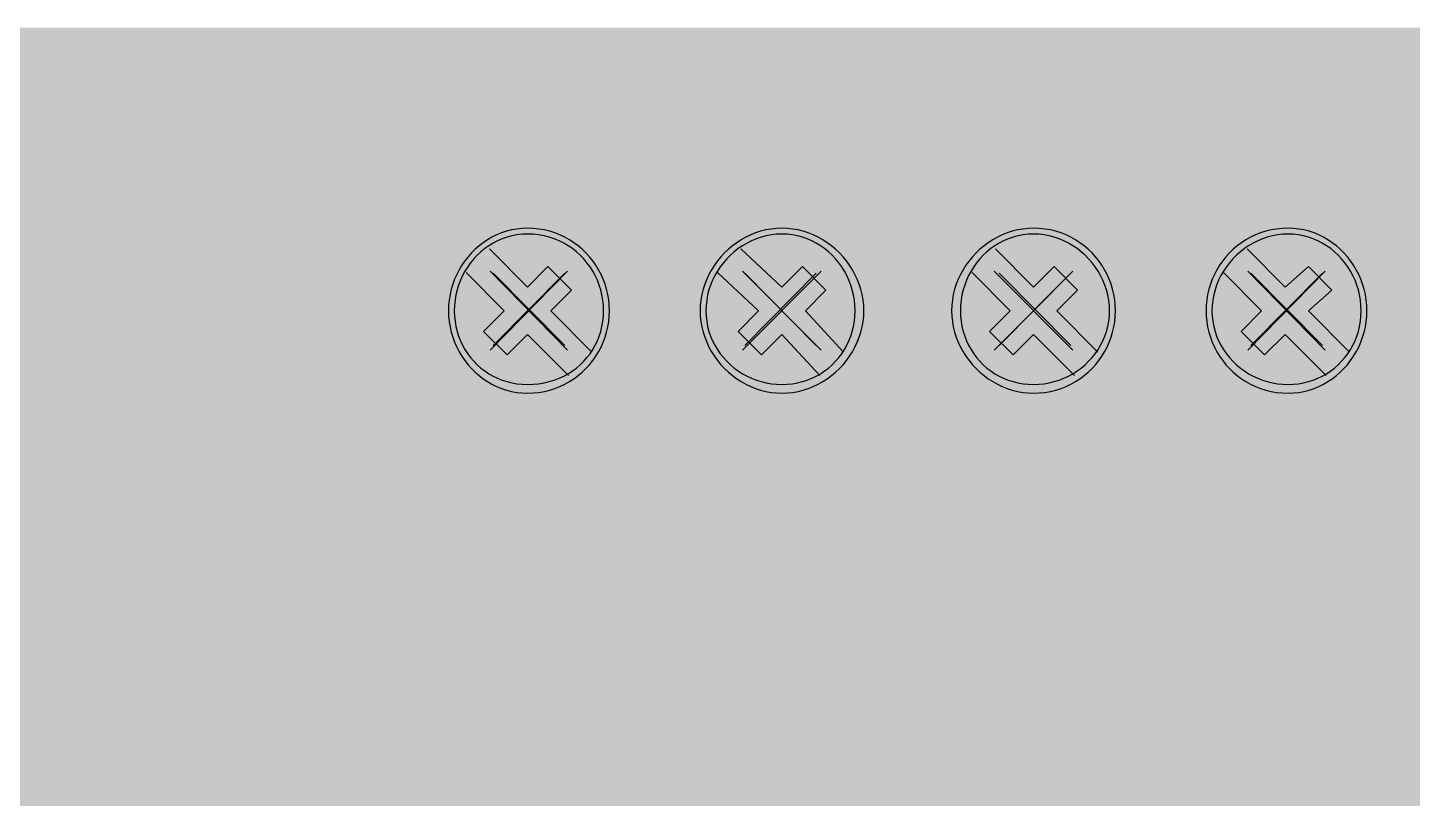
# Model space of a CAD drawing. Header units: millimetres. Extents: x 0 to 966, y -664 to 90.
# Drawn here: x 566.23 to 608.52, y -323.53 to -300 of the extents above; entities that cross this region are included whole.
import ezdxf

# ---------------------------------------------------------------- set-up
doc = ezdxf.new("R2010")
doc.units = ezdxf.units.MM
for name, color, linetype in [('HDL_BODY', 7, 'Continuous'), ('HDL_COLOUR', 7, 'Continuous'), ('HDL_DETAIL', 7, 'Continuous'), ('HDL_PRINT', 7, 'Continuous')]:
    doc.layers.add(name, color=color, linetype=linetype)

# ---------------------------------------------------------------- blocks, each defined once
blk = doc.blocks.new('M_DM06.1_FRONT')
at = {"layer": 'HDL_BODY', "true_color": 0x202126}
blk.add_hatch(color=250, dxfattribs=at).paths.add_polyline_path([(0, 0), (216, 0), (216, 90), (0, 90)])
at = {"layer": 'HDL_BODY', "true_color": 0x2a2a30}
blk.add_hatch(color=250, dxfattribs=at).paths.add_polyline_path([(0.4, 20.52), (215.6, 20.52), (215.6, 68.31), (0.4, 68.31)])
at = {"layer": 'HDL_COLOUR', "true_color": 0x1a332c}
for points in [[(83.999, 81.355), (83.993, 81.523), (83.977, 81.688), (83.95, 81.851), (83.913, 82.011), (83.866, 82.167), (83.809, 82.319), (83.743, 82.466), (83.668, 82.609), (83.584, 82.746), (83.492, 82.877), (83.391, 83.003), (83.284, 83.122), (83.168, 83.233), (83.046, 83.337), (82.916, 83.434), (82.78, 83.522), (82.638, 83.601), (82.49, 83.671), (82.337, 83.732), (82.178, 83.782), (82.014, 83.822), (81.846, 83.851), (81.673, 83.869), (81.496, 83.875), (81.33, 83.869), (81.168, 83.851), (81.008, 83.822), (80.853, 83.782), (80.701, 83.732), (80.555, 83.671), (80.413, 83.601), (80.276, 83.522), (80.145, 83.434), (80.02, 83.337), (79.901, 83.233), (79.788, 83.122), (79.683, 83.003), (79.585, 82.877), (79.494, 82.746), (79.412, 82.609), (79.338, 82.466), (79.273, 82.319), (79.217, 82.167), (79.17, 82.011), (79.133, 81.851), (79.106, 81.688), (79.09, 81.523), (79.084, 81.355), (79.09, 81.187), (79.106, 81.022), (79.133, 80.86), (79.17, 80.7), (79.217, 80.544), (79.273, 80.393), (79.338, 80.245), (79.412, 80.103), (79.494, 79.966), (79.585, 79.834), (79.683, 79.709), (79.788, 79.591), (79.901, 79.479), (80.02, 79.375), (80.145, 79.279), (80.276, 79.191), (80.413, 79.111), (80.555, 79.041), (80.701, 78.981), (80.853, 78.93), (81.008, 78.89), (81.168, 78.861), (81.33, 78.844), (81.496, 78.838), (81.673, 78.844), (81.846, 78.861), (82.014, 78.89), (82.178, 78.93), (82.337, 78.981), (82.49, 79.041), (82.638, 79.111), (82.78, 79.191), (82.916, 79.279), (83.046, 79.375), (83.168, 79.479), (83.284, 79.591), (83.391, 79.709), (83.492, 79.834), (83.584, 79.966), (83.668, 80.103), (83.743, 80.245), (83.809, 80.393), (83.866, 80.544), (83.913, 80.7), (83.95, 80.86), (83.977, 81.022), (83.993, 81.187), (83.999, 81.355)], [(91.772, 81.355), (91.766, 81.523), (91.748, 81.688), (91.719, 81.851), (91.68, 82.011), (91.629, 82.167), (91.569, 82.319), (91.499, 82.466), (91.421, 82.609), (91.333, 82.746), (91.237, 82.877), (91.134, 83.003), (91.023, 83.122), (90.905, 83.233), (90.78, 83.337), (90.649, 83.434), (90.513, 83.522), (90.372, 83.601), (90.225, 83.671), (90.074, 83.732), (89.92, 83.782), (89.761, 83.822), (89.6, 83.851), (89.436, 83.869), (89.269, 83.875), (89.103, 83.869), (88.939, 83.851), (88.777, 83.822), (88.619, 83.782), (88.464, 83.732), (88.314, 83.671), (88.167, 83.601), (88.026, 83.522), (87.889, 83.434), (87.759, 83.337), (87.634, 83.233), (87.516, 83.122), (87.405, 83.003), (87.301, 82.877), (87.206, 82.746), (87.118, 82.609), (87.039, 82.466), (86.97, 82.319), (86.909, 82.167), (86.859, 82.011), (86.819, 81.851), (86.79, 81.688), (86.773, 81.523), (86.767, 81.355), (86.773, 81.187), (86.79, 81.022), (86.819, 80.86), (86.859, 80.7), (86.909, 80.544), (86.97, 80.393), (87.039, 80.245), (87.118, 80.103), (87.206, 79.966), (87.301, 79.834), (87.405, 79.709), (87.516, 79.591), (87.634, 79.479), (87.759, 79.375), (87.889, 79.279), (88.026, 79.191), (88.167, 79.111), (88.314, 79.041), (88.464, 78.981), (88.619, 78.93), (88.777, 78.89), (88.939, 78.861), (89.103, 78.844), (89.269, 78.838), (89.436, 78.844), (89.6, 78.861), (89.761, 78.89), (89.92, 78.93), (90.074, 78.981), (90.225, 79.041), (90.372, 79.111), (90.513, 79.191), (90.649, 79.279), (90.78, 79.375), (90.905, 79.479), (91.023, 79.591), (91.134, 79.709), (91.237, 79.834), (91.333, 79.966), (91.421, 80.103), (91.499, 80.245), (91.569, 80.393), (91.629, 80.544), (91.68, 80.7), (91.719, 80.86), (91.748, 81.022), (91.766, 81.187), (91.772, 81.355)], [(99.455, 81.355), (99.449, 81.523), (99.433, 81.688), (99.406, 81.851), (99.368, 82.011), (99.321, 82.167), (99.265, 82.319), (99.198, 82.466), (99.123, 82.609), (99.04, 82.746), (98.947, 82.877), (98.847, 83.003), (98.739, 83.122), (98.624, 83.233), (98.501, 83.337), (98.372, 83.434), (98.236, 83.522), (98.094, 83.601), (97.946, 83.671), (97.792, 83.732), (97.634, 83.782), (97.47, 83.822), (97.301, 83.851), (97.129, 83.869), (96.952, 83.875), (96.786, 83.869), (96.622, 83.851), (96.46, 83.822), (96.302, 83.782), (96.147, 83.732), (95.996, 83.671), (95.85, 83.601), (95.708, 83.522), (95.572, 83.434), (95.441, 83.337), (95.317, 83.233), (95.199, 83.122), (95.088, 83.003), (94.984, 82.877), (94.888, 82.746), (94.801, 82.609), (94.722, 82.466), (94.652, 82.319), (94.592, 82.167), (94.542, 82.011), (94.502, 81.851), (94.473, 81.688), (94.455, 81.523), (94.449, 81.355), (94.455, 81.187), (94.473, 81.022), (94.502, 80.86), (94.542, 80.7), (94.592, 80.544), (94.652, 80.393), (94.722, 80.245), (94.801, 80.103), (94.888, 79.966), (94.984, 79.834), (95.088, 79.709), (95.199, 79.591), (95.317, 79.479), (95.441, 79.375), (95.572, 79.279), (95.708, 79.191), (95.85, 79.111), (95.996, 79.041), (96.147, 78.981), (96.302, 78.93), (96.46, 78.89), (96.622, 78.861), (96.786, 78.844), (96.952, 78.838), (97.129, 78.844), (97.301, 78.861), (97.47, 78.89), (97.634, 78.93), (97.792, 78.981), (97.946, 79.041), (98.094, 79.111), (98.236, 79.191), (98.372, 79.279), (98.501, 79.375), (98.624, 79.479), (98.739, 79.591), (98.847, 79.709), (98.947, 79.834), (99.04, 79.966), (99.123, 80.103), (99.198, 80.245), (99.265, 80.393), (99.321, 80.544), (99.368, 80.7), (99.406, 80.86), (99.433, 81.022), (99.449, 81.187), (99.455, 81.355)], [(107.137, 81.355), (107.132, 81.523), (107.115, 81.688), (107.088, 81.851), (107.051, 82.011), (107.005, 82.167), (106.949, 82.319), (106.883, 82.466), (106.809, 82.609), (106.727, 82.746), (106.637, 82.877), (106.539, 83.003), (106.433, 83.122), (106.321, 83.233), (106.202, 83.337), (106.077, 83.434), (105.945, 83.522), (105.809, 83.601), (105.667, 83.671), (105.52, 83.732), (105.369, 83.782), (105.213, 83.822), (105.054, 83.851), (104.891, 83.869), (104.725, 83.875), (104.548, 83.869), (104.376, 83.851), (104.207, 83.822), (104.043, 83.782), (103.885, 83.732), (103.731, 83.671), (103.583, 83.601), (103.441, 83.522), (103.305, 83.434), (103.176, 83.337), (103.053, 83.233), (102.938, 83.122), (102.83, 83.003), (102.73, 82.877), (102.637, 82.746), (102.554, 82.609), (102.479, 82.466), (102.413, 82.319), (102.356, 82.167), (102.309, 82.011), (102.271, 81.851), (102.244, 81.688), (102.228, 81.523), (102.222, 81.355), (102.228, 81.187), (102.244, 81.022), (102.271, 80.86), (102.309, 80.7), (102.356, 80.544), (102.413, 80.393), (102.479, 80.245), (102.554, 80.103), (102.637, 79.966), (102.73, 79.834), (102.83, 79.709), (102.938, 79.591), (103.053, 79.479), (103.176, 79.375), (103.305, 79.279), (103.441, 79.191), (103.583, 79.111), (103.731, 79.041), (103.885, 78.981), (104.043, 78.93), (104.207, 78.89), (104.376, 78.861), (104.548, 78.844), (104.725, 78.838), (104.891, 78.844), (105.054, 78.861), (105.213, 78.89), (105.369, 78.93), (105.52, 78.981), (105.667, 79.041), (105.809, 79.111), (105.945, 79.191), (106.077, 79.279), (106.202, 79.375), (106.321, 79.479), (106.433, 79.591), (106.539, 79.709), (106.637, 79.834), (106.727, 79.966), (106.809, 80.103), (106.883, 80.245), (106.949, 80.393), (107.005, 80.544), (107.051, 80.7), (107.088, 80.86), (107.115, 81.022), (107.132, 81.187), (107.137, 81.355)], [(83.821, 81.355), (83.815, 81.518), (83.799, 81.679), (83.772, 81.837), (83.735, 81.991), (83.688, 82.142), (83.631, 82.288), (83.565, 82.43), (83.49, 82.567), (83.407, 82.698), (83.315, 82.823), (83.215, 82.941), (83.107, 83.053), (82.992, 83.157), (82.869, 83.253), (82.74, 83.341), (82.604, 83.421), (82.462, 83.491), (82.314, 83.552), (82.16, 83.602), (82.002, 83.643), (81.838, 83.672), (81.669, 83.69), (81.496, 83.696), (81.335, 83.69), (81.176, 83.672), (81.022, 83.643), (80.872, 83.602), (80.726, 83.552), (80.584, 83.491), (80.449, 83.421), (80.318, 83.341), (80.193, 83.253), (80.075, 83.157), (79.963, 83.053), (79.858, 82.941), (79.761, 82.823), (79.671, 82.698), (79.589, 82.567), (79.515, 82.43), (79.45, 82.288), (79.394, 82.142), (79.347, 81.991), (79.311, 81.837), (79.284, 81.679), (79.268, 81.518), (79.262, 81.355), (79.268, 81.192), (79.284, 81.033), (79.311, 80.877), (79.347, 80.726), (79.394, 80.579), (79.45, 80.437), (79.515, 80.3), (79.589, 80.168), (79.671, 80.043), (79.761, 79.924), (79.858, 79.811), (79.963, 79.705), (80.075, 79.607), (80.193, 79.516), (80.318, 79.434), (80.449, 79.36), (80.584, 79.294), (80.726, 79.238), (80.872, 79.191), (81.022, 79.154), (81.176, 79.127), (81.335, 79.11), (81.496, 79.105), (81.669, 79.11), (81.838, 79.127), (82.002, 79.154), (82.16, 79.191), (82.314, 79.238), (82.462, 79.294), (82.604, 79.36), (82.74, 79.434), (82.869, 79.516), (82.992, 79.607), (83.107, 79.705), (83.215, 79.811), (83.315, 79.924), (83.407, 80.043), (83.49, 80.168), (83.565, 80.3), (83.631, 80.437), (83.688, 80.579), (83.735, 80.726), (83.772, 80.877), (83.799, 81.033), (83.815, 81.192), (83.821, 81.355)], [(91.504, 81.355), (91.498, 81.518), (91.482, 81.679), (91.455, 81.837), (91.418, 81.991), (91.372, 82.142), (91.316, 82.288), (91.251, 82.43), (91.177, 82.567), (91.095, 82.698), (91.005, 82.823), (90.907, 82.941), (90.802, 83.053), (90.691, 83.157), (90.572, 83.253), (90.448, 83.341), (90.317, 83.421), (90.181, 83.491), (90.04, 83.552), (89.894, 83.602), (89.744, 83.643), (89.589, 83.672), (89.431, 83.69), (89.269, 83.696), (89.107, 83.69), (88.948, 83.672), (88.791, 83.643), (88.638, 83.602), (88.488, 83.552), (88.343, 83.491), (88.202, 83.421), (88.067, 83.341), (87.937, 83.253), (87.813, 83.157), (87.695, 83.053), (87.585, 82.941), (87.482, 82.823), (87.386, 82.698), (87.299, 82.567), (87.22, 82.43), (87.15, 82.288), (87.09, 82.142), (87.04, 81.991), (87, 81.837), (86.971, 81.679), (86.954, 81.518), (86.948, 81.355), (86.954, 81.192), (86.971, 81.033), (87, 80.877), (87.04, 80.726), (87.09, 80.579), (87.15, 80.437), (87.22, 80.3), (87.299, 80.168), (87.386, 80.043), (87.482, 79.924), (87.585, 79.811), (87.695, 79.705), (87.813, 79.607), (87.937, 79.516), (88.067, 79.434), (88.202, 79.36), (88.343, 79.294), (88.488, 79.238), (88.638, 79.191), (88.791, 79.154), (88.948, 79.127), (89.107, 79.11), (89.269, 79.105), (89.431, 79.11), (89.589, 79.127), (89.744, 79.154), (89.894, 79.191), (90.04, 79.238), (90.181, 79.294), (90.317, 79.36), (90.448, 79.434), (90.572, 79.516), (90.691, 79.607), (90.802, 79.705), (90.907, 79.811), (91.005, 79.924), (91.095, 80.043), (91.177, 80.168), (91.251, 80.3), (91.316, 80.437), (91.372, 80.579), (91.418, 80.726), (91.455, 80.877), (91.482, 81.033), (91.498, 81.192), (91.504, 81.355)], [(99.274, 81.355), (99.268, 81.518), (99.25, 81.679), (99.221, 81.837), (99.181, 81.991), (99.131, 82.142), (99.071, 82.288), (99.001, 82.43), (98.923, 82.567), (98.835, 82.698), (98.74, 82.823), (98.636, 82.941), (98.526, 83.053), (98.408, 83.157), (98.284, 83.253), (98.155, 83.341), (98.019, 83.421), (97.879, 83.491), (97.733, 83.552), (97.584, 83.602), (97.43, 83.643), (97.274, 83.672), (97.114, 83.69), (96.952, 83.696), (96.79, 83.69), (96.632, 83.672), (96.478, 83.643), (96.327, 83.602), (96.181, 83.552), (96.04, 83.491), (95.904, 83.421), (95.774, 83.341), (95.649, 83.253), (95.531, 83.157), (95.419, 83.053), (95.314, 82.941), (95.216, 82.823), (95.126, 82.698), (95.044, 82.567), (94.971, 82.43), (94.906, 82.288), (94.85, 82.142), (94.803, 81.991), (94.766, 81.837), (94.74, 81.679), (94.723, 81.518), (94.718, 81.355), (94.723, 81.192), (94.74, 81.033), (94.766, 80.877), (94.803, 80.726), (94.85, 80.579), (94.906, 80.437), (94.971, 80.3), (95.044, 80.168), (95.126, 80.043), (95.216, 79.924), (95.314, 79.811), (95.419, 79.705), (95.531, 79.607), (95.649, 79.516), (95.774, 79.434), (95.904, 79.36), (96.04, 79.294), (96.181, 79.238), (96.327, 79.191), (96.478, 79.154), (96.632, 79.127), (96.79, 79.11), (96.952, 79.105), (97.114, 79.11), (97.274, 79.127), (97.43, 79.154), (97.584, 79.191), (97.733, 79.238), (97.879, 79.294), (98.019, 79.36), (98.155, 79.434), (98.284, 79.516), (98.408, 79.607), (98.526, 79.705), (98.636, 79.811), (98.74, 79.924), (98.835, 80.043), (98.923, 80.168), (99.001, 80.3), (99.071, 80.437), (99.131, 80.579), (99.181, 80.726), (99.221, 80.877), (99.25, 81.033), (99.268, 81.192), (99.274, 81.355)], [(106.959, 81.355), (106.954, 81.518), (106.937, 81.679), (106.911, 81.837), (106.874, 81.991), (106.827, 82.142), (106.771, 82.288), (106.706, 82.43), (106.633, 82.567), (106.551, 82.698), (106.461, 82.823), (106.363, 82.941), (106.258, 83.053), (106.146, 83.157), (106.028, 83.253), (105.903, 83.341), (105.773, 83.421), (105.637, 83.491), (105.496, 83.552), (105.35, 83.602), (105.199, 83.643), (105.045, 83.672), (104.887, 83.69), (104.725, 83.696), (104.563, 83.69), (104.403, 83.672), (104.247, 83.643), (104.093, 83.602), (103.944, 83.552), (103.799, 83.491), (103.658, 83.421), (103.522, 83.341), (103.393, 83.253), (103.269, 83.157), (103.151, 83.053), (103.041, 82.941), (102.937, 82.823), (102.842, 82.698), (102.754, 82.567), (102.676, 82.43), (102.606, 82.288), (102.546, 82.142), (102.496, 81.991), (102.456, 81.837), (102.427, 81.679), (102.409, 81.518), (102.403, 81.355), (102.409, 81.192), (102.427, 81.033), (102.456, 80.877), (102.496, 80.726), (102.546, 80.579), (102.606, 80.437), (102.676, 80.3), (102.754, 80.168), (102.842, 80.043), (102.937, 79.924), (103.041, 79.811), (103.151, 79.705), (103.269, 79.607), (103.393, 79.516), (103.522, 79.434), (103.658, 79.36), (103.799, 79.294), (103.944, 79.238), (104.093, 79.191), (104.247, 79.154), (104.403, 79.127), (104.563, 79.11), (104.725, 79.105), (104.887, 79.11), (105.045, 79.127), (105.199, 79.154), (105.35, 79.191), (105.496, 79.238), (105.637, 79.294), (105.773, 79.36), (105.903, 79.434), (106.028, 79.516), (106.146, 79.607), (106.258, 79.705), (106.363, 79.811), (106.461, 79.924), (106.551, 80.043), (106.633, 80.168), (106.706, 80.3), (106.771, 80.437), (106.827, 80.579), (106.874, 80.726), (106.911, 80.877), (106.937, 81.033), (106.954, 81.192), (106.959, 81.355)]]:
    blk.add_hatch(color=250, dxfattribs=at).paths.add_polyline_path(points)
at = {"layer": 'HDL_COLOUR', "true_color": 0x9ea4a8}
for points in [[(83.262, 81.356), (83.247, 81.586), (83.203, 81.813), (83.131, 82.031), (83.031, 82.238), (82.906, 82.43), (82.758, 82.603), (82.589, 82.755), (82.402, 82.883), (82.2, 82.985), (81.987, 83.059), (81.766, 83.104), (81.541, 83.119), (81.317, 83.104), (81.096, 83.059), (80.883, 82.985), (80.681, 82.883), (80.494, 82.755), (80.325, 82.603), (80.177, 82.43), (80.052, 82.238), (79.952, 82.031), (79.88, 81.813), (79.836, 81.586), (79.821, 81.356), (79.836, 81.126), (79.88, 80.9), (79.952, 80.682), (80.052, 80.475), (80.177, 80.283), (80.325, 80.11), (80.494, 79.958), (80.681, 79.829), (80.883, 79.727), (81.096, 79.653), (81.317, 79.608), (81.541, 79.593), (81.766, 79.608), (81.987, 79.653), (82.2, 79.727), (82.402, 79.829), (82.589, 79.958), (82.758, 80.11), (82.906, 80.283), (83.031, 80.475), (83.131, 80.682), (83.203, 80.9), (83.247, 81.126)], [(83.137, 81.4), (83.123, 81.61), (83.083, 81.816), (83.016, 82.015), (82.923, 82.204), (82.807, 82.378), (82.67, 82.537), (82.513, 82.675), (82.339, 82.792), (82.152, 82.885), (81.954, 82.952), (81.75, 82.993), (81.541, 83.007), (81.333, 82.993), (81.129, 82.952), (80.931, 82.885), (80.744, 82.792), (80.57, 82.675), (80.413, 82.537), (80.276, 82.378), (80.16, 82.204), (80.067, 82.015), (80, 81.816), (79.96, 81.61), (79.946, 81.4), (79.96, 81.191), (80, 80.984), (80.067, 80.785), (80.16, 80.597), (80.276, 80.422), (80.413, 80.264), (80.57, 80.126), (80.744, 80.009), (80.931, 79.916), (81.129, 79.848), (81.333, 79.807), (81.541, 79.793), (81.75, 79.807), (81.954, 79.848), (82.152, 79.916), (82.339, 80.009), (82.513, 80.126), (82.67, 80.264), (82.807, 80.422), (82.923, 80.597), (83.016, 80.785), (83.083, 80.984), (83.123, 81.191)], [(91.021, 81.356), (91.006, 81.586), (90.961, 81.813), (90.888, 82.031), (90.786, 82.238), (90.659, 82.43), (90.508, 82.603), (90.336, 82.755), (90.145, 82.883), (89.94, 82.985), (89.723, 83.059), (89.498, 83.104), (89.269, 83.119), (89.041, 83.104), (88.816, 83.059), (88.599, 82.985), (88.393, 82.883), (88.203, 82.755), (88.031, 82.603), (87.88, 82.43), (87.752, 82.238), (87.651, 82.031), (87.577, 81.813), (87.533, 81.586), (87.518, 81.356), (87.533, 81.126), (87.577, 80.9), (87.651, 80.682), (87.752, 80.475), (87.88, 80.283), (88.031, 80.11), (88.203, 79.958), (88.393, 79.829), (88.599, 79.727), (88.816, 79.653), (89.041, 79.608), (89.269, 79.593), (89.498, 79.608), (89.723, 79.653), (89.94, 79.727), (90.145, 79.829), (90.336, 79.958), (90.508, 80.11), (90.659, 80.283), (90.786, 80.475), (90.888, 80.682), (90.961, 80.9), (91.006, 81.126)], [(90.82, 81.4), (90.807, 81.61), (90.766, 81.816), (90.699, 82.015), (90.607, 82.204), (90.491, 82.378), (90.353, 82.537), (90.196, 82.675), (90.023, 82.792), (89.836, 82.885), (89.638, 82.952), (89.434, 82.993), (89.226, 83.007), (89.017, 82.993), (88.813, 82.952), (88.615, 82.885), (88.428, 82.792), (88.255, 82.675), (88.098, 82.537), (87.961, 82.378), (87.845, 82.204), (87.752, 82.015), (87.685, 81.816), (87.645, 81.61), (87.631, 81.4), (87.645, 81.191), (87.685, 80.984), (87.752, 80.785), (87.845, 80.597), (87.961, 80.422), (88.098, 80.264), (88.255, 80.126), (88.428, 80.009), (88.615, 79.916), (88.813, 79.848), (89.017, 79.807), (89.226, 79.793), (89.434, 79.807), (89.638, 79.848), (89.836, 79.916), (90.023, 80.009), (90.196, 80.126), (90.353, 80.264), (90.491, 80.422), (90.607, 80.597), (90.699, 80.785), (90.766, 80.984), (90.807, 81.191)], [(98.704, 81.356), (98.689, 81.586), (98.644, 81.813), (98.57, 82.031), (98.469, 82.238), (98.342, 82.43), (98.191, 82.603), (98.018, 82.755), (97.828, 82.883), (97.622, 82.985), (97.405, 83.059), (97.181, 83.104), (96.952, 83.119), (96.723, 83.104), (96.499, 83.059), (96.282, 82.985), (96.076, 82.883), (95.886, 82.755), (95.713, 82.603), (95.562, 82.43), (95.435, 82.238), (95.334, 82.031), (95.26, 81.813), (95.215, 81.586), (95.2, 81.356), (95.215, 81.126), (95.26, 80.9), (95.334, 80.682), (95.435, 80.475), (95.562, 80.283), (95.713, 80.11), (95.886, 79.958), (96.076, 79.829), (96.282, 79.727), (96.499, 79.653), (96.723, 79.608), (96.952, 79.593), (97.181, 79.608), (97.405, 79.653), (97.622, 79.727), (97.828, 79.829), (98.018, 79.958), (98.191, 80.11), (98.342, 80.283), (98.469, 80.475), (98.57, 80.682), (98.644, 80.9), (98.689, 81.126)], [(98.59, 81.4), (98.577, 81.61), (98.536, 81.816), (98.469, 82.015), (98.377, 82.204), (98.261, 82.378), (98.123, 82.537), (97.966, 82.675), (97.793, 82.792), (97.606, 82.885), (97.408, 82.952), (97.204, 82.993), (96.996, 83.007), (96.788, 82.993), (96.583, 82.952), (96.385, 82.885), (96.198, 82.792), (96.025, 82.675), (95.868, 82.537), (95.731, 82.378), (95.615, 82.204), (95.523, 82.015), (95.455, 81.816), (95.415, 81.61), (95.401, 81.4), (95.415, 81.191), (95.455, 80.984), (95.523, 80.785), (95.615, 80.597), (95.731, 80.422), (95.868, 80.264), (96.025, 80.126), (96.198, 80.009), (96.385, 79.916), (96.583, 79.848), (96.788, 79.807), (96.996, 79.793), (97.204, 79.807), (97.408, 79.848), (97.606, 79.916), (97.793, 80.009), (97.966, 80.126), (98.123, 80.264), (98.261, 80.422), (98.377, 80.597), (98.469, 80.785), (98.536, 80.984), (98.577, 81.191)], [(106.4, 81.356), (106.385, 81.586), (106.341, 81.813), (106.269, 82.031), (106.17, 82.238), (106.045, 82.43), (105.896, 82.603), (105.727, 82.755), (105.54, 82.883), (105.338, 82.985), (105.125, 83.059), (104.904, 83.104), (104.68, 83.119), (104.455, 83.104), (104.235, 83.059), (104.022, 82.985), (103.82, 82.883), (103.633, 82.755), (103.463, 82.603), (103.315, 82.43), (103.19, 82.238), (103.091, 82.031), (103.018, 81.813), (102.974, 81.586), (102.96, 81.356), (102.974, 81.126), (103.018, 80.9), (103.091, 80.682), (103.19, 80.475), (103.315, 80.283), (103.463, 80.11), (103.633, 79.958), (103.82, 79.829), (104.022, 79.727), (104.235, 79.653), (104.455, 79.608), (104.68, 79.593), (104.904, 79.608), (105.125, 79.653), (105.338, 79.727), (105.54, 79.829), (105.727, 79.958), (105.896, 80.11), (106.045, 80.283), (106.17, 80.475), (106.269, 80.682), (106.341, 80.9), (106.385, 81.126)], [(106.276, 81.4), (106.262, 81.61), (106.222, 81.816), (106.155, 82.015), (106.062, 82.204), (105.946, 82.378), (105.809, 82.537), (105.652, 82.675), (105.479, 82.792), (105.292, 82.885), (105.094, 82.952), (104.889, 82.993), (104.681, 83.007), (104.473, 82.993), (104.269, 82.952), (104.071, 82.885), (103.884, 82.792), (103.711, 82.675), (103.554, 82.537), (103.416, 82.378), (103.3, 82.204), (103.208, 82.015), (103.141, 81.816), (103.1, 81.61), (103.087, 81.4), (103.1, 81.191), (103.141, 80.984), (103.208, 80.785), (103.3, 80.597), (103.416, 80.422), (103.554, 80.264), (103.711, 80.126), (103.884, 80.009), (104.071, 79.916), (104.269, 79.848), (104.473, 79.807), (104.681, 79.793), (104.889, 79.807), (105.094, 79.848), (105.292, 79.916), (105.479, 80.009), (105.652, 80.126), (105.809, 80.264), (105.946, 80.422), (106.062, 80.597), (106.155, 80.785), (106.222, 80.984), (106.262, 81.191)]]:
    blk.add_hatch(color=253, dxfattribs=at).paths.add_polyline_path(points)
at = {"layer": 'HDL_PRINT', "true_color": 0xdee1e9}
h = blk.add_hatch(color=254, dxfattribs=at)
h.paths.add_polyline_path([(80.335, 75.237), (81.318, 77.848), (81.674, 77.848), (82.748, 75.237), (82.301, 75.237), (82.033, 76.047), (80.96, 76.047), (80.694, 75.237), (80.335, 75.237)])
h.paths.add_polyline_path([(81.05, 76.317), (81.943, 76.317), (81.674, 77.037), (81.645, 77.097), (81.616, 77.157), (81.589, 77.216), (81.564, 77.276), (81.542, 77.336), (81.523, 77.396), (81.509, 77.456), (81.499, 77.517), (81.496, 77.577), (81.493, 77.517), (81.484, 77.456), (81.47, 77.396), (81.452, 77.336), (81.43, 77.276), (81.405, 77.216), (81.377, 77.157), (81.348, 77.097), (81.318, 77.037), (81.05, 76.317)])
h = blk.add_hatch(color=254, dxfattribs=at)
h.paths.add_polyline_path([(88.286, 75.237), (88.286, 77.848), (89.269, 77.848), (89.336, 77.844), (89.401, 77.834), (89.465, 77.819), (89.525, 77.802), (89.582, 77.786), (89.633, 77.771), (89.678, 77.761), (89.716, 77.757), (89.754, 77.718), (89.793, 77.679), (89.831, 77.641), (89.869, 77.602), (89.907, 77.564), (89.945, 77.525), (89.984, 77.486), (90.014, 77.452), (90.036, 77.417), (90.052, 77.38), (90.063, 77.34), (90.07, 77.296), (90.073, 77.247), (90.074, 77.191), (90.074, 77.128), (90.074, 77.089), (90.072, 77.05), (90.067, 77.011), (90.058, 76.973), (90.041, 76.934), (90.017, 76.896), (89.984, 76.858), (89.98, 76.824), (89.967, 76.79), (89.946, 76.756), (89.916, 76.722), (89.879, 76.688), (89.833, 76.654), (89.778, 76.621), (89.716, 76.588), (89.778, 76.584), (89.834, 76.572), (89.883, 76.554), (89.928, 76.531), (89.968, 76.504), (90.005, 76.474), (90.04, 76.442), (90.074, 76.409), (90.107, 76.371), (90.139, 76.326), (90.169, 76.278), (90.196, 76.228), (90.219, 76.178), (90.237, 76.129), (90.248, 76.085), (90.252, 76.047), (90.248, 75.984), (90.238, 75.928), (90.224, 75.878), (90.207, 75.834), (90.19, 75.793), (90.176, 75.756), (90.166, 75.72), (90.162, 75.686), (90.124, 75.648), (90.088, 75.61), (90.055, 75.572), (90.026, 75.533), (90.004, 75.495), (89.989, 75.457), (89.984, 75.419), (89.945, 75.414), (89.907, 75.401), (89.869, 75.383), (89.831, 75.363), (89.793, 75.346), (89.754, 75.333), (89.716, 75.328), (89.653, 75.324), (89.596, 75.313), (89.543, 75.299), (89.492, 75.282), (89.442, 75.265), (89.389, 75.251), (89.332, 75.24), (89.269, 75.237), (88.286, 75.237)])
h.paths.add_polyline_path([(88.645, 76.767), (89.179, 76.767), (89.251, 76.767), (89.313, 76.767), (89.368, 76.767), (89.415, 76.767), (89.459, 76.767), (89.499, 76.767), (89.538, 76.767), (89.57, 76.772), (89.595, 76.787), (89.616, 76.81), (89.635, 76.838), (89.656, 76.872), (89.682, 76.908), (89.716, 76.946), (89.722, 76.953), (89.739, 76.973), (89.761, 77.003), (89.783, 77.04), (89.799, 77.083), (89.806, 77.128), (89.801, 77.166), (89.788, 77.204), (89.77, 77.243), (89.751, 77.281), (89.734, 77.319), (89.721, 77.357), (89.716, 77.395), (89.677, 77.402), (89.649, 77.419), (89.626, 77.441), (89.603, 77.463), (89.575, 77.48), (89.538, 77.486), (89.499, 77.486), (89.459, 77.486), (89.415, 77.486), (89.368, 77.486), (89.313, 77.486), (89.251, 77.486), (89.179, 77.486), (88.645, 77.486), (88.645, 76.767)])
h.paths.add_polyline_path([(88.645, 75.598), (89.269, 75.598), (89.314, 75.598), (89.359, 75.598), (89.404, 75.598), (89.448, 75.598), (89.493, 75.598), (89.538, 75.598), (89.545, 75.598), (89.564, 75.601), (89.593, 75.609), (89.629, 75.624), (89.671, 75.649), (89.716, 75.686), (89.725, 75.687), (89.747, 75.692), (89.774, 75.706), (89.797, 75.733), (89.806, 75.777), (89.838, 75.816), (89.862, 75.854), (89.877, 75.893), (89.887, 75.931), (89.891, 75.97), (89.893, 76.008), (89.893, 76.047), (89.887, 76.092), (89.871, 76.134), (89.85, 76.171), (89.829, 76.2), (89.813, 76.219), (89.806, 76.226), (89.772, 76.265), (89.746, 76.302), (89.725, 76.336), (89.706, 76.366), (89.685, 76.388), (89.659, 76.403), (89.625, 76.409), (89.588, 76.409), (89.544, 76.409), (89.493, 76.409), (89.437, 76.409), (89.377, 76.409), (89.313, 76.409), (89.246, 76.409), (89.179, 76.409), (88.645, 76.409), (88.645, 75.598)])
blk.add_hatch(color=254, dxfattribs=at).paths.add_polyline_path([(97.757, 76.138), (98.113, 76.047), (98.086, 75.969), (98.059, 75.895), (98.031, 75.826), (98.001, 75.761), (97.969, 75.699), (97.934, 75.639), (97.896, 75.582), (97.854, 75.527), (97.808, 75.473), (97.757, 75.419), (97.679, 75.391), (97.605, 75.365), (97.535, 75.339), (97.467, 75.315), (97.4, 75.293), (97.333, 75.274), (97.264, 75.259), (97.194, 75.247), (97.12, 75.239), (97.042, 75.237), (96.965, 75.237), (96.892, 75.238), (96.823, 75.241), (96.758, 75.248), (96.696, 75.259), (96.637, 75.276), (96.58, 75.299), (96.524, 75.33), (96.47, 75.369), (96.415, 75.419), (96.362, 75.448), (96.309, 75.482), (96.258, 75.52), (96.207, 75.562), (96.159, 75.608), (96.114, 75.657), (96.072, 75.707), (96.033, 75.76), (95.999, 75.814), (95.969, 75.868), (95.945, 75.947), (95.926, 76.021), (95.912, 76.092), (95.9, 76.16), (95.893, 76.228), (95.887, 76.295), (95.884, 76.364), (95.882, 76.435), (95.882, 76.509), (95.882, 76.588), (95.882, 76.666), (95.882, 76.74), (95.884, 76.809), (95.887, 76.874), (95.893, 76.936), (95.9, 76.995), (95.912, 77.053), (95.926, 77.108), (95.945, 77.162), (95.969, 77.216), (96.02, 77.292), (96.067, 77.359), (96.11, 77.418), (96.152, 77.472), (96.192, 77.521), (96.233, 77.567), (96.274, 77.612), (96.318, 77.658), (96.364, 77.705), (96.415, 77.757), (96.472, 77.781), (96.533, 77.801), (96.596, 77.817), (96.662, 77.828), (96.729, 77.836), (96.796, 77.842), (96.861, 77.845), (96.925, 77.847), (96.986, 77.848), (97.042, 77.848), (97.12, 77.845), (97.193, 77.838), (97.262, 77.826), (97.327, 77.81), (97.388, 77.791), (97.447, 77.769), (97.504, 77.745), (97.559, 77.72), (97.613, 77.693), (97.667, 77.666), (97.72, 77.636), (97.772, 77.602), (97.823, 77.561), (97.87, 77.515), (97.913, 77.464), (97.95, 77.407), (97.982, 77.345), (98.005, 77.278), (98.02, 77.206), (98.025, 77.128), (97.757, 77.037), (97.727, 77.097), (97.697, 77.156), (97.667, 77.213), (97.638, 77.268), (97.608, 77.321), (97.578, 77.369), (97.549, 77.414), (97.519, 77.453), (97.489, 77.486), (97.426, 77.516), (97.369, 77.539), (97.316, 77.555), (97.266, 77.566), (97.215, 77.573), (97.162, 77.576), (97.105, 77.577), (97.042, 77.577), (96.975, 77.573), (96.909, 77.562), (96.845, 77.544), (96.784, 77.521), (96.728, 77.493), (96.677, 77.462), (96.633, 77.429), (96.596, 77.395), (96.539, 77.366), (96.488, 77.335), (96.443, 77.303), (96.402, 77.269), (96.365, 77.231), (96.33, 77.19), (96.298, 77.144), (96.268, 77.094), (96.237, 77.037), (96.237, 76.974), (96.237, 76.916), (96.237, 76.863), (96.237, 76.812), (96.237, 76.761), (96.237, 76.708), (96.237, 76.651), (96.237, 76.588), (96.237, 76.509), (96.238, 76.436), (96.24, 76.367), (96.243, 76.301), (96.249, 76.239), (96.257, 76.179), (96.268, 76.122), (96.284, 76.066), (96.303, 76.011), (96.328, 75.956), (96.332, 75.919), (96.344, 75.875), (96.365, 75.827), (96.394, 75.777), (96.432, 75.727), (96.478, 75.679), (96.533, 75.635), (96.596, 75.598), (96.633, 75.594), (96.677, 75.584), (96.728, 75.569), (96.784, 75.552), (96.845, 75.536), (96.909, 75.521), (96.975, 75.511), (97.042, 75.507), (97.109, 75.511), (97.174, 75.522), (97.238, 75.54), (97.298, 75.563), (97.355, 75.591), (97.406, 75.621), (97.451, 75.653), (97.489, 75.686), (97.545, 75.719), (97.594, 75.759), (97.637, 75.803), (97.674, 75.852), (97.704, 75.905), (97.727, 75.96), (97.744, 76.018), (97.754, 76.078), (97.757, 76.138)])
h = blk.add_hatch(color=254, dxfattribs=at)
h.paths.add_polyline_path([(103.652, 75.237), (103.652, 77.848), (104.547, 77.848), (104.614, 77.848), (104.679, 77.846), (104.743, 77.843), (104.803, 77.836), (104.859, 77.826), (104.911, 77.809), (104.956, 77.787), (104.993, 77.757), (105.03, 77.753), (105.074, 77.741), (105.121, 77.723), (105.171, 77.7), (105.221, 77.673), (105.269, 77.643), (105.312, 77.611), (105.349, 77.577), (105.382, 77.544), (105.42, 77.505), (105.459, 77.46), (105.498, 77.412), (105.535, 77.359), (105.568, 77.304), (105.594, 77.247), (105.611, 77.188), (105.618, 77.128), (105.644, 77.068), (105.665, 77.007), (105.681, 76.947), (105.692, 76.887), (105.7, 76.827), (105.705, 76.767), (105.707, 76.707), (105.708, 76.647), (105.708, 76.588), (105.708, 76.528), (105.708, 76.468), (105.708, 76.408), (105.708, 76.348), (105.708, 76.287), (105.708, 76.227), (105.708, 76.167), (105.708, 76.107), (105.708, 76.047), (105.674, 75.984), (105.642, 75.928), (105.612, 75.878), (105.585, 75.834), (105.563, 75.793), (105.545, 75.756), (105.534, 75.72), (105.53, 75.686), (105.491, 75.648), (105.453, 75.61), (105.414, 75.572), (105.376, 75.533), (105.337, 75.495), (105.299, 75.457), (105.262, 75.419), (105.223, 75.414), (105.184, 75.401), (105.146, 75.383), (105.107, 75.363), (105.069, 75.346), (105.031, 75.333), (104.993, 75.328), (104.93, 75.324), (104.874, 75.313), (104.821, 75.299), (104.77, 75.282), (104.72, 75.265), (104.667, 75.251), (104.61, 75.24), (104.547, 75.237), (103.652, 75.237)])
h.paths.add_polyline_path([(104.01, 75.598), (104.547, 75.598), (104.618, 75.598), (104.68, 75.598), (104.734, 75.598), (104.782, 75.598), (104.825, 75.598), (104.865, 75.598), (104.903, 75.598), (104.942, 75.631), (104.98, 75.656), (105.018, 75.677), (105.056, 75.696), (105.094, 75.717), (105.133, 75.743), (105.171, 75.777), (105.205, 75.816), (105.231, 75.854), (105.252, 75.893), (105.271, 75.931), (105.292, 75.97), (105.317, 76.008), (105.349, 76.047), (105.349, 76.107), (105.349, 76.167), (105.349, 76.227), (105.349, 76.287), (105.349, 76.348), (105.349, 76.408), (105.349, 76.468), (105.349, 76.528), (105.349, 76.588), (105.349, 76.666), (105.348, 76.74), (105.347, 76.809), (105.344, 76.874), (105.338, 76.936), (105.33, 76.995), (105.319, 77.053), (105.304, 77.108), (105.285, 77.162), (105.262, 77.216), (105.228, 77.25), (105.193, 77.284), (105.155, 77.318), (105.115, 77.351), (105.071, 77.385), (105.021, 77.419), (104.966, 77.452), (104.903, 77.486), (104.865, 77.486), (104.825, 77.486), (104.782, 77.486), (104.734, 77.486), (104.68, 77.486), (104.618, 77.486), (104.547, 77.486), (104.01, 77.486), (104.01, 75.598)])
at = {"layer": 'HDL_DETAIL', "color": 251, "true_color": 0x52555c}
for points in [[(83.999, 81.355), (83.993, 81.523), (83.977, 81.688), (83.95, 81.851), (83.913, 82.011), (83.866, 82.167), (83.809, 82.319), (83.743, 82.466), (83.668, 82.609), (83.584, 82.746), (83.492, 82.877), (83.391, 83.003), (83.284, 83.122), (83.168, 83.233), (83.046, 83.337), (82.916, 83.434), (82.78, 83.522), (82.638, 83.601), (82.49, 83.671), (82.337, 83.732), (82.178, 83.782), (82.014, 83.822), (81.846, 83.851), (81.673, 83.869), (81.496, 83.875), (81.33, 83.869), (81.168, 83.851), (81.008, 83.822), (80.853, 83.782), (80.701, 83.732), (80.555, 83.671), (80.413, 83.601), (80.276, 83.522), (80.145, 83.434), (80.02, 83.337), (79.901, 83.233), (79.788, 83.122), (79.683, 83.003), (79.585, 82.877), (79.494, 82.746), (79.412, 82.609), (79.338, 82.466), (79.273, 82.319), (79.217, 82.167), (79.17, 82.011), (79.133, 81.851), (79.106, 81.688), (79.09, 81.523), (79.084, 81.355), (79.09, 81.187), (79.106, 81.022), (79.133, 80.86), (79.17, 80.7), (79.217, 80.544), (79.273, 80.393), (79.338, 80.245), (79.412, 80.103), (79.494, 79.966), (79.585, 79.834), (79.683, 79.709), (79.788, 79.591), (79.901, 79.479), (80.02, 79.375), (80.145, 79.279), (80.276, 79.191), (80.413, 79.111), (80.555, 79.041), (80.701, 78.981), (80.853, 78.93), (81.008, 78.89), (81.168, 78.861), (81.33, 78.844), (81.496, 78.838), (81.673, 78.844), (81.846, 78.861), (82.014, 78.89), (82.178, 78.93), (82.337, 78.981), (82.49, 79.041), (82.638, 79.111), (82.78, 79.191), (82.916, 79.279), (83.046, 79.375), (83.168, 79.479), (83.284, 79.591), (83.391, 79.709), (83.492, 79.834), (83.584, 79.966), (83.668, 80.103), (83.743, 80.245), (83.809, 80.393), (83.866, 80.544), (83.913, 80.7), (83.95, 80.86), (83.977, 81.022), (83.993, 81.187), (83.999, 81.355)], [(91.772, 81.355), (91.766, 81.523), (91.748, 81.688), (91.719, 81.851), (91.68, 82.011), (91.629, 82.167), (91.569, 82.319), (91.499, 82.466), (91.421, 82.609), (91.333, 82.746), (91.237, 82.877), (91.134, 83.003), (91.023, 83.122), (90.905, 83.233), (90.78, 83.337), (90.649, 83.434), (90.513, 83.522), (90.372, 83.601), (90.225, 83.671), (90.074, 83.732), (89.92, 83.782), (89.761, 83.822), (89.6, 83.851), (89.436, 83.869), (89.269, 83.875), (89.103, 83.869), (88.939, 83.851), (88.777, 83.822), (88.619, 83.782), (88.464, 83.732), (88.314, 83.671), (88.167, 83.601), (88.026, 83.522), (87.889, 83.434), (87.759, 83.337), (87.634, 83.233), (87.516, 83.122), (87.405, 83.003), (87.301, 82.877), (87.206, 82.746), (87.118, 82.609), (87.039, 82.466), (86.97, 82.319), (86.909, 82.167), (86.859, 82.011), (86.819, 81.851), (86.79, 81.688), (86.773, 81.523), (86.767, 81.355), (86.773, 81.187), (86.79, 81.022), (86.819, 80.86), (86.859, 80.7), (86.909, 80.544), (86.97, 80.393), (87.039, 80.245), (87.118, 80.103), (87.206, 79.966), (87.301, 79.834), (87.405, 79.709), (87.516, 79.591), (87.634, 79.479), (87.759, 79.375), (87.889, 79.279), (88.026, 79.191), (88.167, 79.111), (88.314, 79.041), (88.464, 78.981), (88.619, 78.93), (88.777, 78.89), (88.939, 78.861), (89.103, 78.844), (89.269, 78.838), (89.436, 78.844), (89.6, 78.861), (89.761, 78.89), (89.92, 78.93), (90.074, 78.981), (90.225, 79.041), (90.372, 79.111), (90.513, 79.191), (90.649, 79.279), (90.78, 79.375), (90.905, 79.479), (91.023, 79.591), (91.134, 79.709), (91.237, 79.834), (91.333, 79.966), (91.421, 80.103), (91.499, 80.245), (91.569, 80.393), (91.629, 80.544), (91.68, 80.7), (91.719, 80.86), (91.748, 81.022), (91.766, 81.187), (91.772, 81.355)], [(99.455, 81.355), (99.449, 81.523), (99.433, 81.688), (99.406, 81.851), (99.368, 82.011), (99.321, 82.167), (99.265, 82.319), (99.198, 82.466), (99.123, 82.609), (99.04, 82.746), (98.947, 82.877), (98.847, 83.003), (98.739, 83.122), (98.624, 83.233), (98.501, 83.337), (98.372, 83.434), (98.236, 83.522), (98.094, 83.601), (97.946, 83.671), (97.792, 83.732), (97.634, 83.782), (97.47, 83.822), (97.301, 83.851), (97.129, 83.869), (96.952, 83.875), (96.786, 83.869), (96.622, 83.851), (96.46, 83.822), (96.302, 83.782), (96.147, 83.732), (95.996, 83.671), (95.85, 83.601), (95.708, 83.522), (95.572, 83.434), (95.441, 83.337), (95.317, 83.233), (95.199, 83.122), (95.088, 83.003), (94.984, 82.877), (94.888, 82.746), (94.801, 82.609), (94.722, 82.466), (94.652, 82.319), (94.592, 82.167), (94.542, 82.011), (94.502, 81.851), (94.473, 81.688), (94.455, 81.523), (94.449, 81.355), (94.455, 81.187), (94.473, 81.022), (94.502, 80.86), (94.542, 80.7), (94.592, 80.544), (94.652, 80.393), (94.722, 80.245), (94.801, 80.103), (94.888, 79.966), (94.984, 79.834), (95.088, 79.709), (95.199, 79.591), (95.317, 79.479), (95.441, 79.375), (95.572, 79.279), (95.708, 79.191), (95.85, 79.111), (95.996, 79.041), (96.147, 78.981), (96.302, 78.93), (96.46, 78.89), (96.622, 78.861), (96.786, 78.844), (96.952, 78.838), (97.129, 78.844), (97.301, 78.861), (97.47, 78.89), (97.634, 78.93), (97.792, 78.981), (97.946, 79.041), (98.094, 79.111), (98.236, 79.191), (98.372, 79.279), (98.501, 79.375), (98.624, 79.479), (98.739, 79.591), (98.847, 79.709), (98.947, 79.834), (99.04, 79.966), (99.123, 80.103), (99.198, 80.245), (99.265, 80.393), (99.321, 80.544), (99.368, 80.7), (99.406, 80.86), (99.433, 81.022), (99.449, 81.187), (99.455, 81.355)], [(107.137, 81.355), (107.132, 81.523), (107.115, 81.688), (107.088, 81.851), (107.051, 82.011), (107.005, 82.167), (106.949, 82.319), (106.883, 82.466), (106.809, 82.609), (106.727, 82.746), (106.637, 82.877), (106.539, 83.003), (106.433, 83.122), (106.321, 83.233), (106.202, 83.337), (106.077, 83.434), (105.945, 83.522), (105.809, 83.601), (105.667, 83.671), (105.52, 83.732), (105.369, 83.782), (105.213, 83.822), (105.054, 83.851), (104.891, 83.869), (104.725, 83.875), (104.548, 83.869), (104.376, 83.851), (104.207, 83.822), (104.043, 83.782), (103.885, 83.732), (103.731, 83.671), (103.583, 83.601), (103.441, 83.522), (103.305, 83.434), (103.176, 83.337), (103.053, 83.233), (102.938, 83.122), (102.83, 83.003), (102.73, 82.877), (102.637, 82.746), (102.554, 82.609), (102.479, 82.466), (102.413, 82.319), (102.356, 82.167), (102.309, 82.011), (102.271, 81.851), (102.244, 81.688), (102.228, 81.523), (102.222, 81.355), (102.228, 81.187), (102.244, 81.022), (102.271, 80.86), (102.309, 80.7), (102.356, 80.544), (102.413, 80.393), (102.479, 80.245), (102.554, 80.103), (102.637, 79.966), (102.73, 79.834), (102.83, 79.709), (102.938, 79.591), (103.053, 79.479), (103.176, 79.375), (103.305, 79.279), (103.441, 79.191), (103.583, 79.111), (103.731, 79.041), (103.885, 78.981), (104.043, 78.93), (104.207, 78.89), (104.376, 78.861), (104.548, 78.844), (104.725, 78.838), (104.891, 78.844), (105.054, 78.861), (105.213, 78.89), (105.369, 78.93), (105.52, 78.981), (105.667, 79.041), (105.809, 79.111), (105.945, 79.191), (106.077, 79.279), (106.202, 79.375), (106.321, 79.479), (106.433, 79.591), (106.539, 79.709), (106.637, 79.834), (106.727, 79.966), (106.809, 80.103), (106.883, 80.245), (106.949, 80.393), (107.005, 80.544), (107.051, 80.7), (107.088, 80.86), (107.115, 81.022), (107.132, 81.187), (107.137, 81.355)], [(83.821, 81.355), (83.815, 81.518), (83.799, 81.679), (83.772, 81.837), (83.735, 81.991), (83.688, 82.142), (83.631, 82.288), (83.565, 82.43), (83.49, 82.567), (83.407, 82.698), (83.315, 82.823), (83.215, 82.941), (83.107, 83.053), (82.992, 83.157), (82.869, 83.253), (82.74, 83.341), (82.604, 83.421), (82.462, 83.491), (82.314, 83.552), (82.16, 83.602), (82.002, 83.643), (81.838, 83.672), (81.669, 83.69), (81.496, 83.696), (81.335, 83.69), (81.176, 83.672), (81.022, 83.643), (80.872, 83.602), (80.726, 83.552), (80.584, 83.491), (80.449, 83.421), (80.318, 83.341), (80.193, 83.253), (80.075, 83.157), (79.963, 83.053), (79.858, 82.941), (79.761, 82.823), (79.671, 82.698), (79.589, 82.567), (79.515, 82.43), (79.45, 82.288), (79.394, 82.142), (79.347, 81.991), (79.311, 81.837), (79.284, 81.679), (79.268, 81.518), (79.262, 81.355), (79.268, 81.192), (79.284, 81.033), (79.311, 80.877), (79.347, 80.726), (79.394, 80.579), (79.45, 80.437), (79.515, 80.3), (79.589, 80.168), (79.671, 80.043), (79.761, 79.924), (79.858, 79.811), (79.963, 79.705), (80.075, 79.607), (80.193, 79.516), (80.318, 79.434), (80.449, 79.36), (80.584, 79.294), (80.726, 79.238), (80.872, 79.191), (81.022, 79.154), (81.176, 79.127), (81.335, 79.11), (81.496, 79.105), (81.669, 79.11), (81.838, 79.127), (82.002, 79.154), (82.16, 79.191), (82.314, 79.238), (82.462, 79.294), (82.604, 79.36), (82.74, 79.434), (82.869, 79.516), (82.992, 79.607), (83.107, 79.705), (83.215, 79.811), (83.315, 79.924), (83.407, 80.043), (83.49, 80.168), (83.565, 80.3), (83.631, 80.437), (83.688, 80.579), (83.735, 80.726), (83.772, 80.877), (83.799, 81.033), (83.815, 81.192), (83.821, 81.355)], [(91.504, 81.355), (91.498, 81.518), (91.482, 81.679), (91.455, 81.837), (91.418, 81.991), (91.372, 82.142), (91.316, 82.288), (91.251, 82.43), (91.177, 82.567), (91.095, 82.698), (91.005, 82.823), (90.907, 82.941), (90.802, 83.053), (90.691, 83.157), (90.572, 83.253), (90.448, 83.341), (90.317, 83.421), (90.181, 83.491), (90.04, 83.552), (89.894, 83.602), (89.744, 83.643), (89.589, 83.672), (89.431, 83.69), (89.269, 83.696), (89.107, 83.69), (88.948, 83.672), (88.791, 83.643), (88.638, 83.602), (88.488, 83.552), (88.343, 83.491), (88.202, 83.421), (88.067, 83.341), (87.937, 83.253), (87.813, 83.157), (87.695, 83.053), (87.585, 82.941), (87.482, 82.823), (87.386, 82.698), (87.299, 82.567), (87.22, 82.43), (87.15, 82.288), (87.09, 82.142), (87.04, 81.991), (87, 81.837), (86.971, 81.679), (86.954, 81.518), (86.948, 81.355), (86.954, 81.192), (86.971, 81.033), (87, 80.877), (87.04, 80.726), (87.09, 80.579), (87.15, 80.437), (87.22, 80.3), (87.299, 80.168), (87.386, 80.043), (87.482, 79.924), (87.585, 79.811), (87.695, 79.705), (87.813, 79.607), (87.937, 79.516), (88.067, 79.434), (88.202, 79.36), (88.343, 79.294), (88.488, 79.238), (88.638, 79.191), (88.791, 79.154), (88.948, 79.127), (89.107, 79.11), (89.269, 79.105), (89.431, 79.11), (89.589, 79.127), (89.744, 79.154), (89.894, 79.191), (90.04, 79.238), (90.181, 79.294), (90.317, 79.36), (90.448, 79.434), (90.572, 79.516), (90.691, 79.607), (90.802, 79.705), (90.907, 79.811), (91.005, 79.924), (91.095, 80.043), (91.177, 80.168), (91.251, 80.3), (91.316, 80.437), (91.372, 80.579), (91.418, 80.726), (91.455, 80.877), (91.482, 81.033), (91.498, 81.192), (91.504, 81.355)], [(99.274, 81.355), (99.268, 81.518), (99.25, 81.679), (99.221, 81.837), (99.181, 81.991), (99.131, 82.142), (99.071, 82.288), (99.001, 82.43), (98.923, 82.567), (98.835, 82.698), (98.74, 82.823), (98.636, 82.941), (98.526, 83.053), (98.408, 83.157), (98.284, 83.253), (98.155, 83.341), (98.019, 83.421), (97.879, 83.491), (97.733, 83.552), (97.584, 83.602), (97.43, 83.643), (97.274, 83.672), (97.114, 83.69), (96.952, 83.696), (96.79, 83.69), (96.632, 83.672), (96.478, 83.643), (96.327, 83.602), (96.181, 83.552), (96.04, 83.491), (95.904, 83.421), (95.774, 83.341), (95.649, 83.253), (95.531, 83.157), (95.419, 83.053), (95.314, 82.941), (95.216, 82.823), (95.126, 82.698), (95.044, 82.567), (94.971, 82.43), (94.906, 82.288), (94.85, 82.142), (94.803, 81.991), (94.766, 81.837), (94.74, 81.679), (94.723, 81.518), (94.718, 81.355), (94.723, 81.192), (94.74, 81.033), (94.766, 80.877), (94.803, 80.726), (94.85, 80.579), (94.906, 80.437), (94.971, 80.3), (95.044, 80.168), (95.126, 80.043), (95.216, 79.924), (95.314, 79.811), (95.419, 79.705), (95.531, 79.607), (95.649, 79.516), (95.774, 79.434), (95.904, 79.36), (96.04, 79.294), (96.181, 79.238), (96.327, 79.191), (96.478, 79.154), (96.632, 79.127), (96.79, 79.11), (96.952, 79.105), (97.114, 79.11), (97.274, 79.127), (97.43, 79.154), (97.584, 79.191), (97.733, 79.238), (97.879, 79.294), (98.019, 79.36), (98.155, 79.434), (98.284, 79.516), (98.408, 79.607), (98.526, 79.705), (98.636, 79.811), (98.74, 79.924), (98.835, 80.043), (98.923, 80.168), (99.001, 80.3), (99.071, 80.437), (99.131, 80.579), (99.181, 80.726), (99.221, 80.877), (99.25, 81.033), (99.268, 81.192), (99.274, 81.355)], [(106.959, 81.355), (106.954, 81.518), (106.937, 81.679), (106.911, 81.837), (106.874, 81.991), (106.827, 82.142), (106.771, 82.288), (106.706, 82.43), (106.633, 82.567), (106.551, 82.698), (106.461, 82.823), (106.363, 82.941), (106.258, 83.053), (106.146, 83.157), (106.028, 83.253), (105.903, 83.341), (105.773, 83.421), (105.637, 83.491), (105.496, 83.552), (105.35, 83.602), (105.199, 83.643), (105.045, 83.672), (104.887, 83.69), (104.725, 83.696), (104.563, 83.69), (104.403, 83.672), (104.247, 83.643), (104.093, 83.602), (103.944, 83.552), (103.799, 83.491), (103.658, 83.421), (103.522, 83.341), (103.393, 83.253), (103.269, 83.157), (103.151, 83.053), (103.041, 82.941), (102.937, 82.823), (102.842, 82.698), (102.754, 82.567), (102.676, 82.43), (102.606, 82.288), (102.546, 82.142), (102.496, 81.991), (102.456, 81.837), (102.427, 81.679), (102.409, 81.518), (102.403, 81.355), (102.409, 81.192), (102.427, 81.033), (102.456, 80.877), (102.496, 80.726), (102.546, 80.579), (102.606, 80.437), (102.676, 80.3), (102.754, 80.168), (102.842, 80.043), (102.937, 79.924), (103.041, 79.811), (103.151, 79.705), (103.269, 79.607), (103.393, 79.516), (103.522, 79.434), (103.658, 79.36), (103.799, 79.294), (103.944, 79.238), (104.093, 79.191), (104.247, 79.154), (104.403, 79.127), (104.563, 79.11), (104.725, 79.105), (104.887, 79.11), (105.045, 79.127), (105.199, 79.154), (105.35, 79.191), (105.496, 79.238), (105.637, 79.294), (105.773, 79.36), (105.903, 79.434), (106.028, 79.516), (106.146, 79.607), (106.258, 79.705), (106.363, 79.811), (106.461, 79.924), (106.551, 80.043), (106.633, 80.168), (106.706, 80.3), (106.771, 80.437), (106.827, 80.579), (106.874, 80.726), (106.911, 80.877), (106.937, 81.033), (106.954, 81.192), (106.959, 81.355)]]:
    blk.add_lwpolyline(points, close=True, dxfattribs=at)
for points in [[(81.496, 82.074), (80.335, 83.243)], [(89.269, 82.074), (88.018, 83.243)], [(96.952, 82.074), (95.791, 83.243)], [(104.635, 82.074), (103.474, 83.243)], [(79.621, 82.524), (80.782, 81.355)], [(81.496, 82.074), (82.123, 82.706)], [(82.123, 82.706), (82.838, 81.986)], [(87.303, 82.524), (88.555, 81.355)], [(89.269, 82.074), (89.893, 82.706)], [(89.893, 82.706), (90.608, 81.986)], [(95.077, 82.524), (96.237, 81.355)], [(96.952, 82.074), (97.579, 82.706)], [(97.579, 82.706), (98.294, 81.986)], [(102.759, 82.524), (103.92, 81.355)], [(104.635, 82.074), (105.349, 82.706)], [(105.349, 82.706), (106.064, 81.986)], [(82.838, 81.986), (82.211, 81.355)], [(90.608, 81.986), (89.984, 81.355)], [(98.294, 81.986), (97.667, 81.355)], [(106.064, 81.986), (105.349, 81.355)], [(80.158, 80.726), (80.782, 81.355)], [(83.462, 80.095), (82.211, 81.355)], [(87.931, 80.726), (88.555, 81.355)], [(91.145, 80.095), (89.984, 81.355)], [(95.613, 80.726), (96.237, 81.355)], [(98.918, 80.095), (97.667, 81.355)], [(103.296, 80.726), (103.92, 81.355)], [(106.6, 80.095), (105.349, 81.355)], [(80.158, 80.726), (80.872, 80.007)], [(81.496, 80.635), (80.872, 80.007)], [(81.496, 80.635), (82.748, 79.375)], [(87.931, 80.726), (88.645, 80.007)], [(89.269, 80.635), (88.645, 80.007)], [(89.269, 80.635), (90.43, 79.375)], [(95.613, 80.726), (96.328, 80.007)], [(96.952, 80.635), (96.328, 80.007)], [(96.952, 80.635), (98.203, 79.375)], [(103.296, 80.726), (104.01, 80.007)], [(104.635, 80.635), (104.01, 80.007)], [(104.635, 80.635), (105.886, 79.375)]]:
    blk.add_lwpolyline(points, dxfattribs=at)
at = {"layer": 'HDL_DETAIL', "color": 250, "true_color": 0x25292b}
for points in [[(80.362, 80.147), (82.721, 82.565)], [(80.362, 82.565), (82.721, 80.147)], [(80.447, 80.298), (82.636, 82.502)], [(80.447, 82.502), (82.636, 80.298)], [(88.068, 80.147), (90.471, 82.565)], [(88.068, 82.565), (90.471, 80.147)], [(88.132, 80.298), (90.319, 82.502)], [(88.132, 82.502), (90.319, 80.298)], [(95.751, 80.147), (98.153, 82.565)], [(95.751, 82.565), (98.153, 80.147)], [(95.902, 80.298), (98.089, 82.502)], [(95.902, 82.502), (98.089, 80.298)], [(103.5, 80.147), (105.859, 82.565)], [(103.5, 82.565), (105.859, 80.147)], [(103.588, 80.298), (105.775, 82.502)], [(103.588, 82.502), (105.775, 80.298)]]:
    blk.add_lwpolyline(points, dxfattribs=at)

msp = doc.modelspace()

# ---------------------------------------------------------------- block references
msp.add_blockref('M_DM06.1_FRONT', (500, -390))

doc.saveas('drawing.dxf')
